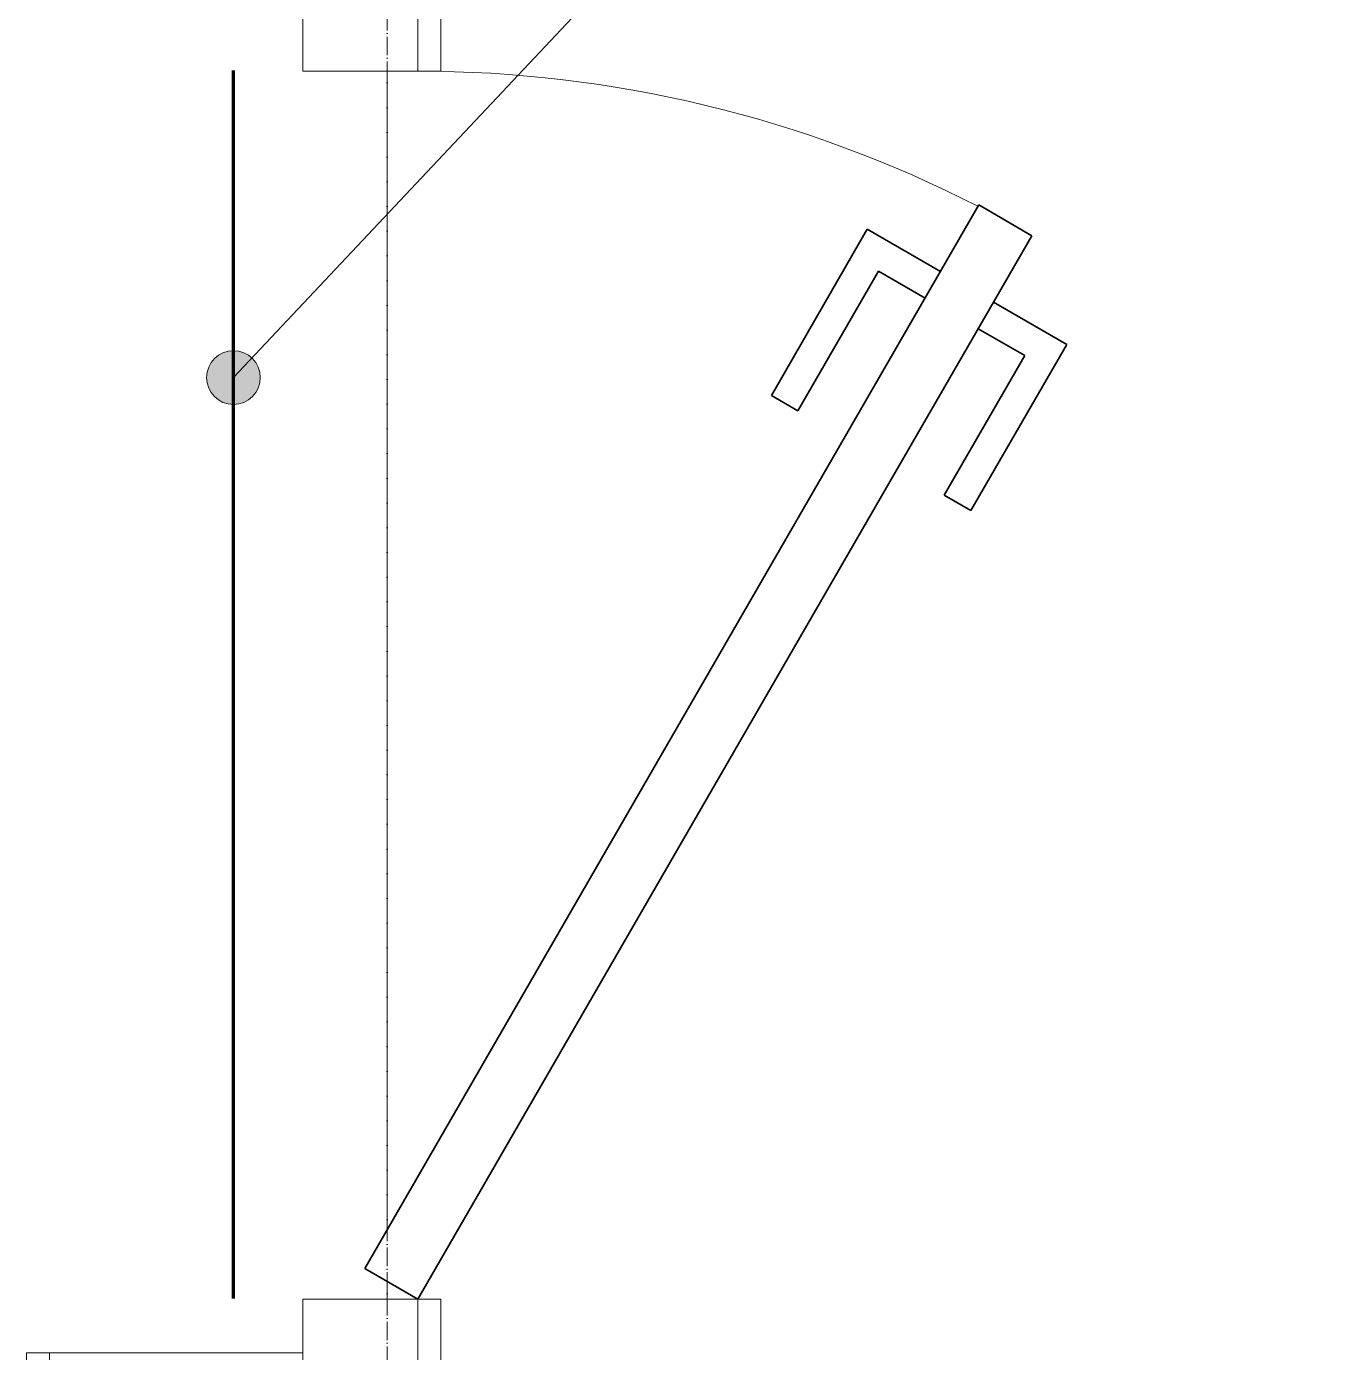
# Model space of a CAD drawing. Header units: millimetres. Extents: x -5016 to 63303, y -6019 to 98943.
# Drawn here: x 5165 to 6021, y 82465 to 83329 of the extents above; entities that cross this region are included whole.
import ezdxf

# ---------------------------------------------------------------- set-up
doc = ezdxf.new("R2010")
doc.units = ezdxf.units.MM
doc.linetypes.add('Осевая 12-2-2', pattern=[16, 12, -2, 0, -2])
for name, color, linetype, lineweight in [('A-DOOR', 8, 'Continuous', 13), ('A-FLOR', 9, 'Continuous', 13), ('S-GRID', 8, 'Continuous', 13), ('АР_подложка', 8, 'Continuous', 13), ('ТЗ_АР', 5, 'Continuous', 35), ('ТЗ_АР_марки', 7, 'Continuous', 18)]:
    doc.layers.add(name, color=color, linetype=linetype, lineweight=lineweight)

# ---------------------------------------------------------------- blocks, each defined once
blk = doc.blocks.new('INT 19 Дверь межкомнатная одностворчатая - 900 х 2370 _800_ Глухое Л-НАР-2537697-Планировочное решение')
at = {"layer": 'A-DOOR', "lineweight": 35}
for p, q in [((-249.5190528383382, 495.0000000009676), (-222.0190528383383, 542.6313972091118)), ((-222.0190528383383, 542.6313972091118), (-113.7658773652833, 480.131397209112)), ((-312.8203230275547, 485.3589838495923), (-292.8203230275535, 520.0000000009722)), ((-292.8203230275535, 520.0000000009722), (399.999999999998, 120.0000000009746)), ((-214.6985447626494, 515.310889133423), (-232.1985447626493, 485.0000000009676)), ((-123.7658773652833, 462.8108891334232), (-214.6985447626494, 515.310889133423)), ((379.9999999999958, 85.35898384959292), (-312.8203230275547, 485.3589838495923)), ((-113.7658773652833, 480.131397209112), (-123.7658773652833, 462.8108891334232)), ((-297.0190528383358, 412.7275866414499), (-269.5190528383358, 460.358983849594)), ((-252.198544762647, 450.3589838495941), (-269.6985447626469, 420.0480947171386)), ((-269.6985447626469, 420.0480947171386), (-178.7658773652809, 367.5480947171389)), ((-188.7658773652808, 350.22758664145), (-297.0190528383358, 412.7275866414499)), ((-178.7658773652809, 367.5480947171389), (-188.7658773652808, 350.22758664145)), ((399.999999999998, 120.0000000009746), (379.9999999999958, 85.35898384959292))]:
    blk.add_line(p, q, dxfattribs=at)
at = {"layer": 'A-DOOR'}
for p, q in [((-400.0000000000077, 135.0000000000014), (-479.9999999999624, 135.0000000000016)), ((-479.9999999999624, 135.0000000000016), (-479.9999999999624, 120.0000000000016)), ((-400.0000000000078, 120.0000000000014), (-400.0000000000077, 135.0000000000014)), ((480.0000000000359, 134.9999999999985), (399.9999999999908, 134.9999999999988)), ((399.9999999999908, 134.9999999999988), (399.9999999999907, 119.9999999999988)), ((480.0000000000358, 119.9999999999985), (480.0000000000359, 134.9999999999985)), ((-479.9999999999624, 120.0000000000016), (-400.0000000000078, 120.0000000000014)), ((-400.0000000000072, 120.0000000000012), (-450.0000000000091, 120.0000000000014)), ((-450.0000000000091, 120.0000000000014), (-450.0000000000092, 99.99999999999284)), ((-400.0000000000074, 45.00000000000114), (-400.0000000000072, 120.0000000000012)), ((399.9999999999907, 119.9999999999988), (480.0000000000358, 119.9999999999985)), ((449.999999999991, 119.9999999999985), (399.9999999999894, 119.9999999999987)), ((399.9999999999894, 119.9999999999987), (399.9999999999891, 44.99999999999856)), ((449.999999999991, 99.99999999999311), (449.999999999991, 119.9999999999985)), ((-435.0000000000056, 45.00000000000142), (-450.0000000000059, 45.0000000000033)), ((-450.0000000000092, 45.00000000000133), (-400.0000000000074, 45.00000000000114)), ((-435.0000000000033, -119.9999999999948), (-435.0000000000056, 45.00000000000141)), ((399.9999999999891, 44.99999999999856), (449.9999999999908, 44.9999999999984)), ((449.9999999999928, 45.0000000000033), (434.9999999999926, 45.00000000000102)), ((434.9999999999926, 45.00000000000102), (434.9999999999952, -119.9999999999948)), ((-450.0000000000064, -100.0000000000314), (-450.0000000000065, -119.9999999999985)), ((449.9999999999924, -120.0000000000014), (449.9999999999925, -100.0000000000311)), ((-435.0000000000061, -119.9999999999986), (-514.9999999999799, -119.9999999999983)), ((-514.9999999999799, -119.9999999999983), (-514.9999999999799, -134.9999999999983)), ((-450.0000000000065, -119.9999999999985), (-435.0000000000033, -119.9999999999948)), ((-435.0000000000061, -134.9999999999986), (-435.0000000000061, -119.9999999999986)), ((434.9999999999952, -119.9999999999948), (449.9999999999924, -120.0000000000014)), ((515.0000000000125, -120.0000000000016), (434.9999999999909, -120.0000000000014)), ((434.9999999999909, -120.0000000000014), (434.9999999999908, -135.0000000000014)), ((515.0000000000126, -135.0000000000016), (515.0000000000125, -120.0000000000016)), ((-514.9999999999799, -134.9999999999983), (-435.0000000000061, -134.9999999999986)), ((434.9999999999908, -135.0000000000014), (515.0000000000126, -135.0000000000016))]:
    blk.add_line(p, q, dxfattribs=at)
blk.add_arc((399.9999999999935, 120.0000000009681), 800.0000000000007, 152.8729865908274, 179.9999999999999, dxfattribs=at)
blk = doc.blocks.new('АР_bath')
at = {"layer": 'A-FLOR'}
for p, q in [((7568.19371966148, 7218.002463623263), (7568.193719661481, 7972.643479776321)), ((7568.19371966148, 7172.643479776336), (7568.19371966148, 7184.190485160683))]:
    blk.add_line(p, q, dxfattribs=at)
at = {"layer": 'S-GRID', "linetype": 'Осевая 12-2-2'}
blk.add_line((7568.193719661486, 11472.64347977633), (7568.193719661471, 1288.703305559997), dxfattribs=at)
at = {"layer": 'A-DOOR', "lineweight": 35, "rotation": 270}
blk.add_blockref('INT 19 Дверь межкомнатная одностворчатая - 900 х 2370 _800_ Глухое Л-НАР-2537697-Планировочное решение', (7468.193719661483, 7572.643479776322), dxfattribs=at)

msp = doc.modelspace()

# ---------------------------------------------------------------- block references
at = {"layer": 'АР_подложка'}
msp.add_blockref('АР_bath', (-2168, 75327), dxfattribs=at)

# ---------------------------------------------------------------- next in the draw order: hatches: boundary and pattern name
at = {"layer": 'ТЗ_АР_марки'}
h = msp.add_hatch(color=7, dxfattribs=at)
edge = h.paths.add_edge_path()
edge.add_arc((5300, 83100), 17.5, 0, 360)

# ---------------------------------------------------------------- next in the draw order: linework, layer by layer
at = {"layer": 'ТЗ_АР', "lineweight": 70}
msp.add_lwpolyline([(5300, 82500), (5300, 83300)], dxfattribs=at)
at = {"layer": 'ТЗ_АР_марки', "lineweight": 13}
msp.add_lwpolyline([(5300, 83100), (6021.183059614426, 83866.25700084033)], dxfattribs=at)
at = {"layer": 'ТЗ_АР_марки'}
msp.add_circle((5300, 83100), 17.5, dxfattribs=at)

doc.saveas('drawing.dxf')
